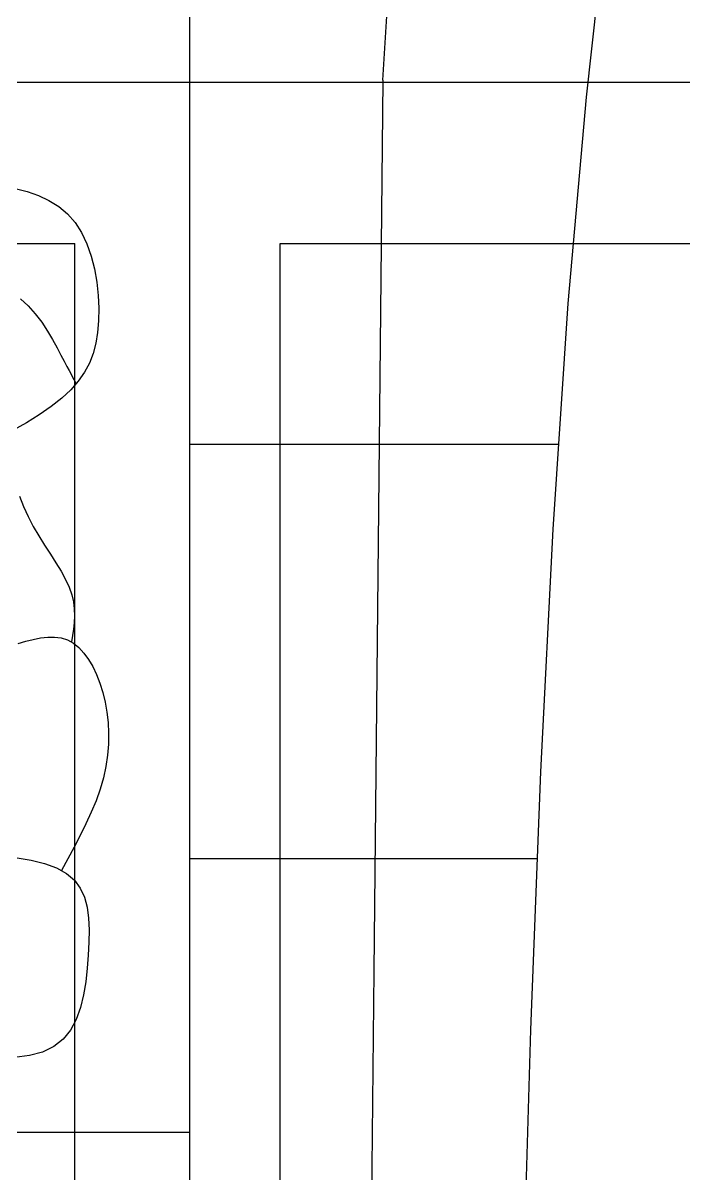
# Model space of a CAD drawing. Extents: x -15732 to 10897, y -24868 to 16165.
# Drawn here: x 6097 to 6452, y -3372 to -2754 of the extents above; entities that cross this region are included whole.
import ezdxf

# ---------------------------------------------------------------- set-up
doc = ezdxf.new("R2010")
doc.units = 0
doc.header["$MEASUREMENT"] = 0
for name, color, linetype in [('STREETS-SPRAWL', 7, 'CONTINUOUS'), ('STREETS-SPRAWL-12M', 7, 'CONTINUOUS'), ('STREETS-SPRAWL-20M', 7, 'CONTINUOUS')]:
    doc.layers.add(name, color=color, linetype=linetype)

msp = doc.modelspace()

# ---------------------------------------------------------------- linework, layer by layer
at = {"layer": 'STREETS-SPRAWL', "color": 7, "linetype": 'CONTINUOUS'}
for p, q in [((5559.29, -2871.94), (6125.12, -2871.94)), ((6125.12, -4038.01), (6125.12, -2871.94)), ((6235.29, -2871.94), (8052.96, -2871.94)), ((6235.29, -4038.01), (6235.29, -2871.94))]:
    msp.add_line(p, q, dxfattribs=at)
at = {"layer": 'STREETS-SPRAWL-12M', "color": 253, "linetype": 'CONTINUOUS'}
for p, q in [((6410.84, -2691.97), (6399.54, -2793.4)), ((6290.46, -2784.26), (6293.07, -2741.02)), ((6290.46, -2784.26), (6288.83, -2943.74)), ((6399.54, -2793.4), (6389.75, -2904.2)), ((6093.12, -2842.34), (6099.52, -2844)), ((6099.52, -2844), (6105.59, -2846.12)), ((6105.59, -2846.12), (6111.26, -2848.77)), ((6111.26, -2848.77), (6116.47, -2852.02)), ((6116.47, -2852.02), (6121.17, -2855.95)), ((6121.17, -2855.95), (6125.28, -2860.61)), ((6125.28, -2860.61), (6128.77, -2866.04)), ((6128.77, -2866.04), (6131.64, -2872.12)), ((6131.64, -2872.12), (6133.93, -2878.69)), ((6133.93, -2878.69), (6135.67, -2885.6)), ((6135.67, -2885.6), (6136.9, -2892.68)), ((6136.9, -2892.68), (6137.65, -2899.78)), ((6095.93, -2901.58), (6100.1, -2905.39)), ((6137.65, -2899.78), (6137.96, -2906.74)), ((6389.75, -2904.2), (6381.61, -3025.26)), ((6100.1, -2905.39), (6103.91, -2909.67)), ((6103.91, -2909.67), (6107.37, -2914.25)), ((6137.96, -2906.74), (6137.85, -2913.41)), ((6107.37, -2914.25), (6110.47, -2918.94)), ((6137.85, -2913.41), (6137.35, -2919.65)), ((6110.47, -2918.94), (6113.22, -2923.55)), ((6137.35, -2919.65), (6136.4, -2925.49)), ((6113.22, -2923.55), (6115.63, -2927.91)), ((6115.63, -2927.91), (6117.7, -2931.82)), ((6136.4, -2925.49), (6134.96, -2930.98)), ((6117.7, -2931.82), (6119.45, -2935.14)), ((6119.45, -2935.14), (6120.9, -2937.91)), ((6134.96, -2930.98), (6132.95, -2936.17)), ((6120.9, -2937.91), (6122.1, -2940.2)), ((6122.1, -2940.2), (6123.09, -2942.11)), ((6130.32, -2941.12), (6127, -2945.88)), ((6132.95, -2936.17), (6130.32, -2941.12)), ((6127, -2945.88), (6122.95, -2950.51)), ((6123.09, -2942.11), (6123.92, -2943.69)), ((6123.92, -2943.69), (6124.62, -2945.05)), ((6124.62, -2945.05), (6125.23, -2946.24)), ((6125.23, -2946.24), (6125.81, -2947.35)), ((6288.83, -2943.74), (6287.2, -3103.22)), ((6122.95, -2950.51), (6118.09, -2955.06)), ((6112.4, -2959.55), (6106.04, -2963.95)), ((6118.09, -2955.06), (6112.4, -2959.55)), ((6106.04, -2963.95), (6099.16, -2968.17)), ((6099.16, -2968.17), (6091.97, -2972.15)), ((6186.82, -2979.7), (6384.34, -2979.7)), ((6095.46, -3007.58), (6097.62, -3013.14)), ((6097.62, -3013.14), (6100.07, -3018.56)), ((6100.07, -3018.56), (6102.83, -3023.84)), ((6102.83, -3023.84), (6105.81, -3028.97)), ((6381.61, -3025.26), (6374.98, -3155.69)), ((6105.81, -3028.97), (6108.91, -3033.95)), ((6108.91, -3033.95), (6112.01, -3038.77)), ((6112.01, -3038.77), (6114.98, -3043.44)), ((6114.98, -3043.44), (6117.73, -3047.95)), ((6117.73, -3047.95), (6120.13, -3052.3)), ((6120.13, -3052.3), (6122.08, -3056.49)), ((6122.08, -3056.49), (6123.48, -3060.52)), ((6123.48, -3060.52), (6124.38, -3064.42)), ((6124.38, -3064.42), (6124.86, -3068.19)), ((6124.97, -3071.86), (6124.8, -3075.44)), ((6124.86, -3068.19), (6124.97, -3071.86)), ((6124.8, -3075.44), (6124.42, -3078.97)), ((6102.85, -3084.51), (6106.77, -3083.74)), ((6106.77, -3083.74), (6110.6, -3083.3)), ((6110.6, -3083.3), (6114.29, -3083.29)), ((6114.29, -3083.29), (6117.83, -3083.78)), ((6117.83, -3083.78), (6121.19, -3084.86)), ((6123.89, -3082.46), (6123.29, -3085.93)), ((6124.42, -3078.97), (6123.89, -3082.46)), ((6094.8, -3086.72), (6098.85, -3085.53)), ((6098.85, -3085.53), (6102.85, -3084.51)), ((6121.19, -3084.86), (6124.35, -3086.59)), ((6124.35, -3086.59), (6127.3, -3088.94)), ((6127.3, -3088.94), (6130.03, -3091.86)), ((6130.03, -3091.86), (6132.53, -3095.29)), ((6132.53, -3095.29), (6134.79, -3099.17)), ((6134.79, -3099.17), (6136.82, -3103.45)), ((6136.82, -3103.45), (6138.6, -3108.09)), ((6138.6, -3108.09), (6140.11, -3113.01)), ((6287.2, -3103.22), (6285.57, -3262.69)), ((6140.11, -3113.01), (6141.37, -3118.19)), ((6141.37, -3118.19), (6142.33, -3123.57)), ((6142.33, -3123.57), (6142.97, -3129.14)), ((6142.97, -3129.14), (6143.27, -3134.87)), ((6143.27, -3134.87), (6143.2, -3140.74)), ((6143.2, -3140.74), (6142.74, -3146.72)), ((6142.74, -3146.72), (6141.86, -3152.78)), ((6141.86, -3152.78), (6140.53, -3158.89)), ((6374.98, -3155.69), (6369.64, -3294.16)), ((6140.53, -3158.89), (6138.73, -3165.04)), ((6138.73, -3165.04), (6136.53, -3171.21)), ((6136.53, -3171.21), (6133.97, -3177.41)), ((6133.97, -3177.41), (6131.11, -3183.62)), ((6131.11, -3183.62), (6128.02, -3189.85)), ((6128.02, -3189.85), (6124.75, -3196.09)), ((6124.75, -3196.09), (6121.36, -3202.34)), ((6094.13, -3201.86), (6101.77, -3203.16)), ((6101.77, -3203.16), (6108.89, -3204.94)), ((6108.89, -3204.94), (6115.26, -3207.29)), ((6115.26, -3207.29), (6120.65, -3210.26)), ((6121.36, -3202.34), (6117.91, -3208.59)), ((6186.82, -3202.15), (6372.97, -3202.15)), ((6120.65, -3210.26), (6124.89, -3213.9)), ((6124.89, -3213.9), (6128.07, -3218.18)), ((6128.07, -3218.18), (6130.31, -3223.04)), ((6130.31, -3223.04), (6131.76, -3228.42)), ((6131.76, -3228.42), (6132.54, -3234.27)), ((6132.54, -3234.27), (6132.8, -3240.53)), ((6132.8, -3240.53), (6132.68, -3247.14)), ((6132.68, -3247.14), (6132.3, -3254.04)), ((6132.3, -3254.04), (6131.77, -3261.16)), ((6131.77, -3261.16), (6130.99, -3268.35)), ((6285.57, -3262.69), (6283.94, -3422.17)), ((6130.99, -3268.35), (6129.83, -3275.43)), ((6129.83, -3275.43), (6128.18, -3282.23)), ((6128.18, -3282.23), (6125.89, -3288.58)), ((6122.83, -3294.31), (6118.88, -3299.25)), ((6125.89, -3288.58), (6122.83, -3294.31)), ((6369.64, -3294.16), (6365.38, -3439.31)), ((6118.88, -3299.25), (6113.91, -3303.23)), ((6107.83, -3306.12), (6100.74, -3308.01)), ((6113.91, -3303.23), (6107.83, -3306.12)), ((6100.74, -3308.01), (6092.78, -3309.06)), ((5017.55, -3349.12), (6186.82, -3349.14))]:
    msp.add_line(p, q, dxfattribs=at)
at = {"layer": 'STREETS-SPRAWL-20M', "color": 252, "linetype": 'CONTINUOUS'}
for p, q in [((6186.82, -4060.09), (6186.82, 4166.56)), ((3901.31, -2785.31), (10064.53, -2785.31))]:
    msp.add_line(p, q, dxfattribs=at)

doc.saveas('drawing.dxf')
